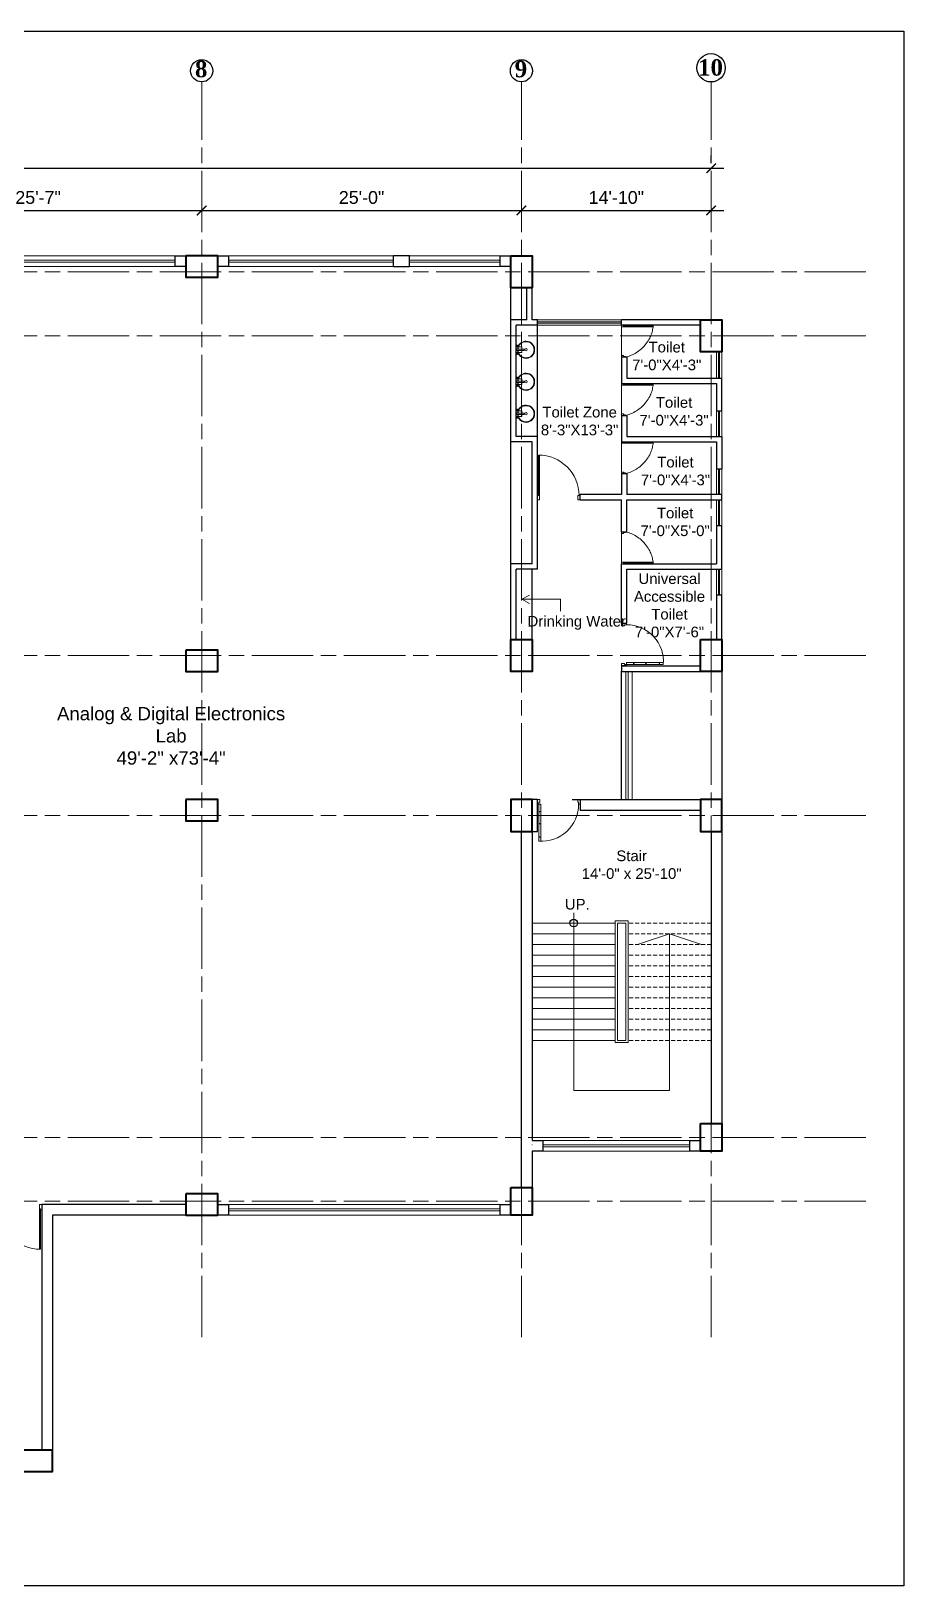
# Model space of a CAD drawing. Header units: inches. Extents: x -12 to 20935469, y -1604 to 24729220.
# Drawn here: x 20905687 to 20906506, y 24721123 to 24722582 of the extents above; entities that cross this region are included whole.
import ezdxf

# ---------------------------------------------------------------- set-up
doc = ezdxf.new("R2010")
doc.units = ezdxf.units.IN
doc.header["$LTSCALE"] = 0.03
doc.header["$MEASUREMENT"] = 0
doc.header["$PDMODE"] = 32
doc.header["$PDSIZE"] = 15
doc.linetypes.add('ACAD_ISO08W100', pattern=[36, 24, -3, 6, -3])
doc.linetypes.add('DASHED2', pattern=[0.375, 0.25, -0.125])
for name, color, linetype, lineweight in [('column', 1, 'Continuous', 40), ('Dim Line', 252, 'Continuous', 13), ('Door', 7, 'Continuous', 18), ('Gas', 21, 'Continuous', 5), ('Glass Line', 252, 'Continuous', 9), ('Grid Line', 252, 'Continuous', 18), ('Main Wall', 7, 'Continuous', 30), ('RAIL', 23, 'Continuous', 13), ('STAIR', 46, 'Continuous', 15), ('TOILET FIXTURE', 142, 'Continuous', 5), ('wind.', 150, 'Continuous', 20)]:
    doc.layers.add(name, color=color, linetype=linetype, lineweight=lineweight)
doc.layers.add('TEXT', color=7, linetype='Continuous')
doc.styles.add('2', font='swisscl.ttf')
doc.styles.add('RomanS', font='arial.ttf', dxfattribs={"height": 12})
doc.styles.get("Standard").update_dxf_attribs({"font": 'timesbd.ttf'})
doc.dimstyles.new('Aec_Arch_I', dxfattribs={"dimscale": 96, "dimtxt": 12, "dimasz": 0.09375, "dimexe": 0.125, "dimexo": 0.125, "dimgap": 0.0625, "dimtad": 1, "dimdec": 0, "dimzin": 3, "dimdsep": 46, "dimlunit": 4, "dimtxsty": 'RomanS', "dimblk1": 'ARCHTICK', "dimblk2": 'ARCHTICK', "dimsah": 1, "dimcen": 0.09375, "dimdle": 0.125, "dimadec": 0, "dimazin": 0, "dimtfac": 0.75, "dimtdec": 0, "dimtmove": 2, "dimatfit": 3, "dimldrblk": 'ARCHTICK', "dimfxl": 1, "dimfrac": 1, "dimtolj": 1, "dimtzin": 0, "dimarcsym": 0})

# ---------------------------------------------------------------- blocks, each defined once
blk = doc.blocks.new('Door_45')
at = {"layer": 'Door'}
for p, q in [((1.5, 5), (1.5, 44)), ((1.5, 40), (2.2, 40)), ((2.2, 40), (2.2, 39.5)), ((2.2, 39.5), (2.7, 39.5)), ((2.7, 39.5), (2.7, 40)), ((2.7, 40), (3.5, 40)), ((3.5, 44), (3.5, 5)), ((1.5, 25.8), (2.2, 25.8)), ((2.2, 25.8), (2.2, 25.3)), ((2.2, 25.3), (2.7, 25.3)), ((2.7, 25.8), (3.5, 25.8)), ((2.7, 25.3), (2.7, 25.8)), ((0, 0), (0, 5)), ((0, 5), (1.5, 5)), ((1.5, 12.6), (2.2, 12.6)), ((3.5, 5), (1.5, 5)), ((1.5, 5), (1.5, 3)), ((1.5, 3), (2.5, 3)), ((2.2, 12.6), (2.2, 13.1)), ((2.2, 13.1), (2.7, 13.1)), ((2.5, 3), (2.5, 0)), ((2.7, 13.1), (2.7, 12.6)), ((2.7, 12.6), (3.5, 12.6)), ((42.5, 3), (42.5, 0)), ((43.5, 3), (42.5, 3)), ((45, 5), (43.5, 5)), ((43.5, 5), (43.5, 3)), ((45, 0), (45, 5)), ((2.5, 0), (0, 0)), ((42.5, 0), (45, 0))]:
    blk.add_line(p, q, dxfattribs=at)
blk.add_arc((4.7, 5.3), 38.8, 359.6233, 94.6685, dxfattribs=at)
blk = doc.blocks.new('_ArchTick')
at = {"color": 0, "linetype": 'ByBlock', "lineweight": 35, "const_width": 0.15}
blk.add_lwpolyline([(-0.5, -0.5), (0.5, 0.5)], dxfattribs=at)
blk = doc.blocks.new('*D23')
at = {"layer": 'Defpoints', "color": 0, "transparency": 16777216}
for p in [(20832166.8, 24724578.2), (20832473.8, 24724578.2), (20832473.8, 24724578.2)]:
    blk.add_point(p, dxfattribs=at)
at = {"layer": 'Dim Line', "color": 0, "lineweight": -2, "transparency": 16777216}
for p, q in [((20832154.8, 24724578.2), (20832485.8, 24724578.2)), ((20832166.8, 24724566.2), (20832166.8, 24724566.2)), ((20832473.8, 24724566.2), (20832473.8, 24724566.2))]:
    blk.add_line(p, q, dxfattribs=at)
at = {"layer": 'Dim Line', "color": 0, "lineweight": -2, "transparency": 16777216, "xscale": 9, "yscale": 9, "zscale": 9, "rotation": 180}
blk.add_blockref('_ArchTick', (20832166.8, 24724578.2), dxfattribs=at)
at = {"layer": 'Dim Line', "color": 0, "lineweight": -2, "transparency": 16777216, "xscale": 9, "yscale": 9, "zscale": 9}
blk.add_blockref('_ArchTick', (20832473.8, 24724578.2), dxfattribs=at)
at = {"layer": 'Dim Line', "color": 0, "transparency": 16777216, "insert": (20832320.3, 24724590.3), "char_height": 12, "attachment_point": 5, "style": 'RomanS'}
blk.add_mtext('\\A1;25\'-7"', dxfattribs=at)
blk = doc.blocks.new('*D10')
at = {"layer": 'Defpoints', "color": 0, "transparency": 16777216}
for p in [(20832473.8, 24724578.2), (20832773.8, 24724578.2), (20832773.8, 24724578.2)]:
    blk.add_point(p, dxfattribs=at)
at = {"layer": 'Dim Line', "color": 0, "lineweight": -2, "transparency": 16777216}
blk.add_line((20832461.8, 24724578.2), (20832785.8, 24724578.2), dxfattribs=at)
at = {"layer": 'Dim Line', "color": 0, "lineweight": -2, "transparency": 16777216, "xscale": 9, "yscale": 9, "zscale": 9, "rotation": 180}
blk.add_blockref('_ArchTick', (20832473.8, 24724578.2), dxfattribs=at)
at = {"layer": 'Dim Line', "color": 0, "lineweight": -2, "transparency": 16777216, "xscale": 9, "yscale": 9, "zscale": 9}
blk.add_blockref('_ArchTick', (20832773.8, 24724578.2), dxfattribs=at)
at = {"layer": 'Dim Line', "color": 0, "transparency": 16777216, "insert": (20832623.8, 24724590.3), "char_height": 12, "attachment_point": 5, "style": 'RomanS'}
blk.add_mtext('\\A1;25\'-0"', dxfattribs=at)
blk = doc.blocks.new('*D11')
at = {"layer": 'Defpoints', "color": 0, "transparency": 16777216}
for p in [(20832773.8, 24724578.2), (20832951.8, 24724578.2), (20832951.8, 24724578.2)]:
    blk.add_point(p, dxfattribs=at)
at = {"layer": 'Dim Line', "color": 0, "lineweight": -2, "transparency": 16777216}
for p, q in [((20832761.8, 24724578.2), (20832963.8, 24724578.2)), ((20832951.8, 24724566.2), (20832951.8, 24724566.2))]:
    blk.add_line(p, q, dxfattribs=at)
at = {"layer": 'Dim Line', "color": 0, "lineweight": -2, "transparency": 16777216, "xscale": 9, "yscale": 9, "zscale": 9, "rotation": 180}
blk.add_blockref('_ArchTick', (20832773.8, 24724578.2), dxfattribs=at)
at = {"layer": 'Dim Line', "color": 0, "lineweight": -2, "transparency": 16777216, "xscale": 9, "yscale": 9, "zscale": 9}
blk.add_blockref('_ArchTick', (20832951.8, 24724578.2), dxfattribs=at)
at = {"layer": 'Dim Line', "color": 0, "transparency": 16777216, "insert": (20832862.8, 24724590.3), "char_height": 12, "attachment_point": 5, "style": 'RomanS'}
blk.add_mtext('\\A1;14\'-10"', dxfattribs=at)
blk = doc.blocks.new('*D13')
at = {"layer": 'Defpoints', "color": 0, "transparency": 16777216}
for p in [(20830948.3, 24724610.7), (20832951.8, 24724617.8), (20832951.8, 24724610.7)]:
    blk.add_point(p, dxfattribs=at)
at = {"layer": 'Dim Line', "color": 0, "lineweight": -2, "transparency": 16777216}
for p, q in [((20830948.3, 24724622.7), (20830948.3, 24724629.8)), ((20832951.8, 24724622.7), (20832951.8, 24724629.8)), ((20830936.3, 24724617.8), (20832963.8, 24724617.8))]:
    blk.add_line(p, q, dxfattribs=at)
at = {"layer": 'Dim Line', "color": 0, "lineweight": -2, "transparency": 16777216, "xscale": 9, "yscale": 9, "zscale": 9, "rotation": 180}
blk.add_blockref('_ArchTick', (20830948.3, 24724617.8), dxfattribs=at)
at = {"layer": 'Dim Line', "color": 0, "lineweight": -2, "transparency": 16777216, "xscale": 9, "yscale": 9, "zscale": 9}
blk.add_blockref('_ArchTick', (20832951.8, 24724617.8), dxfattribs=at)
at = {"layer": 'Dim Line', "color": 0, "transparency": 16777216, "insert": (20831950, 24724629.9), "char_height": 12, "attachment_point": 5, "style": 'RomanS'}
blk.add_mtext('\\A1;166\'-11"', dxfattribs=at)
blk = doc.blocks.new('sssss-flat-876')
at = {"layer": 'Door', "linetype": 'Continuous', "ltscale": 3}
blk.add_line((3666.5, 84027.2), (3666.5, 84055.7), dxfattribs=at)
at = {"layer": 'Door', "linetype": 'Continuous', "ltscale": 3, "extrusion": (-7.21527e-09, -3.35624e-18, 1), "elevation": 0}
for points in [[(3666.5, 84057.2), (3666.5, 84055.7), (3668.4, 84055.7), (3668.4, 84056.5), (3670.2, 84056.5), (3670.2, 84057.2)], [(3668.4, 84055.7), (3696.2, 84055.7), (3696.2, 84056.5), (3668.4, 84056.5)]]:
    blk.add_lwpolyline(points, close=True, dxfattribs=at)
at = {"layer": 'Door', "linetype": 'Continuous', "ltscale": 3, "flags": 128}
blk.add_lwpolyline([(3670.2, 84027.2, 0.04096), (3675.5, 84028.9, 0.082496), (3684.9, 84034.8, 0.052187), (3689.7, 84040, 0.043988), (3692.9, 84045, 0.036571), (3694.8, 84049.6, 0.034751), (3695.9, 84054.2, 0.011435), (3696.2, 84055.7)], format="xyb", dxfattribs=at)
at = {"layer": 'Door', "linetype": 'Continuous', "ltscale": 3}
blk.add_lwpolyline([(3666.5, 84027.2), (3666.5, 84028.7), (3668.4, 84028.7), (3668.4, 84027.9), (3670.2, 84027.9), (3670.2, 84027.2)], close=True, dxfattribs=at)
blk = doc.blocks.new('7-flat-72')
at = {"layer": 'Glass Line', "color": 8, "ltscale": 20}
for p, q in [((-64478.7, 376960.5), (-64480.3, 376960.5)), ((-64480.3, 376959.5), (-64480.3, 376960.5)), ((-64480.3, 376959.5), (-64480.3, 376960.5)), ((-64478.7, 376959.5), (-64480.3, 376959.5)), ((-64480.3, 376959.1), (-64480.3, 376959.4)), ((-64478.7, 376959.4), (-64480.3, 376959.4)), ((-64478.7, 376959.1), (-64480.3, 376959.1)), ((-64480.2, 376959.4), (-64480.2, 376959.5)), ((-64480.1, 376959.5), (-64480.1, 376960.5)), ((-64479.9, 376959.5), (-64479.9, 376960.5)), ((-64479.5, 376959.5), (-64479.5, 376960.5)), ((-64479.1, 376959.5), (-64479.1, 376960.5)), ((-64478.9, 376959.5), (-64478.9, 376960.5)), ((-64478.9, 376959.4), (-64478.9, 376959.5)), ((-64478.8, 376959.5), (-64478.8, 376960.5)), ((-64478.7, 376959.5), (-64478.7, 376960.5)), ((-64478.7, 376959.1), (-64478.7, 376959.4)), ((-64475.1, 376959.4), (-64476.9, 376959.4)), ((-64476.9, 376959.1), (-64476.9, 376959.4)), ((-64475.1, 376959.1), (-64476.9, 376959.1)), ((-64476.6, 376959.4), (-64476.6, 376966.6)), ((-64475.5, 376966.6), (-64476.6, 376966.6)), ((-64475.5, 376959.4), (-64475.5, 376966.6)), ((-64475.1, 376959.1), (-64475.1, 376959.4)), ((-64473.3, 376960.5), (-64471.7, 376960.5)), ((-64473.3, 376959.5), (-64473.3, 376960.5)), ((-64473.3, 376959.5), (-64473.3, 376960.5)), ((-64473.3, 376959.5), (-64471.7, 376959.5)), ((-64473.3, 376959.1), (-64473.3, 376959.4)), ((-64473.3, 376959.4), (-64471.7, 376959.4)), ((-64473.3, 376959.1), (-64471.7, 376959.1)), ((-64473.1, 376959.5), (-64473.1, 376960.5)), ((-64473.1, 376959.4), (-64473.1, 376959.5)), ((-64472.9, 376959.5), (-64472.9, 376960.5)), ((-64472.5, 376959.5), (-64472.5, 376960.5)), ((-64472.1, 376959.5), (-64472.1, 376960.5)), ((-64471.9, 376959.5), (-64471.9, 376960.5)), ((-64471.9, 376959.4), (-64471.9, 376959.5)), ((-64471.8, 376959.5), (-64471.8, 376960.5)), ((-64471.7, 376959.5), (-64471.7, 376960.5)), ((-64471.7, 376959.1), (-64471.7, 376959.4))]:
    blk.add_line(p, q, dxfattribs=at)
blk.add_circle((-64476, 376968.4, 0), 1.08, dxfattribs=at)
for radius, start, end in [(8.1, 273.8334, 266.1883), (7.55, 274.115, 265.9068)]:
    blk.add_arc((-64476, 376968.4, 0), radius, start, end, dxfattribs=at)
blk = doc.blocks.new('SFSFSFS-flat-72')
at = {"layer": 'TOILET FIXTURE', "ltscale": 0.2}
blk.add_lwpolyline([(-3918.5, -3608.1), (-3918.5, -3602.7), (-3923.9, -3602.7), (-3923.9, -3608.1)], close=True, dxfattribs=at)
at = {"layer": 'TOILET FIXTURE', "ltscale": 20}
blk.add_blockref('7-flat-72', (60554.8, -380567.2), dxfattribs=at)
blk = doc.blocks.new('$D40')
at = {"layer": 'Door'}
for p, q in [((1, 4), (1, 42)), ((2, 0), (2, 42)), ((1, 5), (0, 5)), ((2, 0), (0, 0)), ((2, 4), (1, 4)), ((39, 4), (38, 4)), ((38, 4), (38, 0)), ((40, 0), (38, 0)), ((40, 5), (39, 5)), ((39, 5), (39, 4))]:
    blk.add_line(p, q, dxfattribs=at)
blk.add_arc((1, 4), 38, 0, 90, dxfattribs=at)
blk = doc.blocks.new('fff')
at = {"layer": 'Grid Line', "color": 252, "linetype": 'ACAD_ISO08W100', "lineweight": 9, "ltscale": 80, "true_color": 0x939598}
for p, q in [((20832473.8, 24723521.1), (20832473.8, 24724698.8)), ((20832773.8, 24723521.1), (20832773.8, 24724698.8)), ((20832951.8, 24723521.1), (20832951.8, 24724698.8)), ((20833096.9, 24724520.6), (20830726.1, 24724520.6)), ((20833096.9, 24724460.6), (20830726.1, 24724460.6)), ((20833096.9, 24724160.7), (20830726.1, 24724160.7)), ((20833096.9, 24724010.7), (20830726.1, 24724010.7)), ((20833096.9, 24723708.7), (20830726.1, 24723708.7)), ((20833096.9, 24723648.8), (20830726.1, 24723648.8))]:
    blk.add_line(p, q, dxfattribs=at)
at = {"layer": 'Dim Line'}
for base, p1, p2, picture, middle in [((20832951.7523, 24724617.8128), (20830948.3088, 24724610.7482), (20832951.7523, 24724610.7482), '*D13', (20831950.0306, 24724629.9397)), ((20832473.8, 24724578.2), (20832166.8, 24724578.2), (20832473.8, 24724578.2), '*D23', (20832320.3, 24724590.3)), ((20832773.8, 24724578.2), (20832473.8, 24724578.2), (20832773.8, 24724578.2), '*D10', (20832623.8, 24724590.3)), ((20832951.8, 24724578.2), (20832773.8, 24724578.2), (20832951.8, 24724578.2), '*D11', (20832862.8, 24724590.3))]:
    dim = blk.add_linear_dim(base=base, p1=p1, p2=p2, dimstyle='Aec_Arch_I', dxfattribs=at)
    dim.commit()
    dim.dimension.update_dxf_attribs({"geometry": picture, "text_midpoint": middle})

msp = doc.modelspace()

# ---------------------------------------------------------------- linework, layer by layer
for p, q in [((20906136.9, 24722310.9), (20906136.9, 24722340.9)), ((20906161.9, 24722201.6), (20906161.9, 24722305.9)), ((20906136.9, 24722082), (20906136.9, 24722196.6)), ((20906156.9, 24722011), (20906156.9, 24722077)), ((20906245.9, 24721986.2), (20906240.9, 24721986.2)), ((20906240.9, 24721861), (20906240.9, 24721981.2)), ((20906194.6, 24721861), (20906296.8, 24721861))]:
    msp.add_line(p, q)
msp.add_lwpolyline([(20906334.8, 24721981), (20906334.8, 24721861)])
msp.add_circle((20906195.9, 24721745), 3.61)
at = {"layer": 'column', "lineweight": 40, "ltscale": 20}
for points in [[(20905831.9, 24722370.9), (20905831.9, 24722350.9), (20905861.9, 24722350.9), (20905861.9, 24722370.9)], [(20906136.9, 24722370.9), (20906156.9, 24722370.9), (20906156.9, 24722340.9), (20906136.9, 24722340.9)], [(20906314.8, 24722310.9), (20906334.8, 24722310.9), (20906334.8, 24722280.9), (20906314.8, 24722280.9)], [(20905831.9, 24722001), (20905831.9, 24721981), (20905861.9, 24721981), (20905861.9, 24722001)], [(20906136.9, 24722011), (20906156.9, 24722011), (20906156.9, 24721981), (20906136.9, 24721981)], [(20906314.8, 24722011), (20906334.8, 24722011), (20906334.8, 24721981), (20906314.8, 24721981)], [(20905831.9, 24721861), (20905831.9, 24721841), (20905861.9, 24721841), (20905861.9, 24721861)], [(20906156.9, 24721861), (20906136.9, 24721861), (20906136.9, 24721831), (20906156.9, 24721831)], [(20906334.8, 24721861), (20906314.8, 24721861), (20906314.8, 24721831), (20906334.8, 24721831)], [(20906314.8, 24721557), (20906334.8, 24721557), (20906334.8, 24721531), (20906314.8, 24721531)], [(20905831.9, 24721491), (20905831.9, 24721471), (20905861.9, 24721471), (20905861.9, 24721491)], [(20906136.9, 24721497), (20906156.9, 24721497), (20906156.9, 24721471), (20906136.9, 24721471)], [(20905676.8, 24721250.5), (20905676.8, 24721230.5), (20905706.8, 24721230.5), (20905706.8, 24721250.5)]]:
    msp.add_lwpolyline(points, close=True, dxfattribs=at)
at = {"layer": 'Defpoints'}
msp.add_lwpolyline([(20904066.9, 24722581.7), (20906505.7, 24722581.7), (20906505.7, 24721123.2), (20904066.9, 24721123.2)], close=True, dxfattribs=at)
at = {"layer": 'Gas', "color": 0, "lineweight": 5}
for points in [[(20906234.9, 24721747), (20906246.9, 24721747), (20906246.9, 24721633), (20906234.9, 24721633)], [(20906236.9, 24721745), (20906244.9, 24721745), (20906244.9, 24721635), (20906236.9, 24721635)]]:
    msp.add_lwpolyline(points, close=True, dxfattribs=at)
at = {"layer": 'Main Wall', "lineweight": 30}
msp.add_line((20905871.9, 24722370.9), (20905871.9, 24722360.9), dxfattribs=at)
at = {"layer": 'Main Wall'}
for p, q in [((20906026.9, 24722360.9), (20906026.9, 24722370.9)), ((20906041.9, 24722370.9), (20906026.9, 24722370.9)), ((20906041.9, 24722360.9), (20906041.9, 24722370.9)), ((20906026.9, 24722360.9), (20906041.9, 24722360.9)), ((20906151.9, 24722310.9), (20906151.9, 24722340.9)), ((20906156.9, 24722310.9), (20906156.9, 24722340.9)), ((20906136.9, 24722196.6), (20906136.9, 24722310.9)), ((20906151.9, 24722310.9), (20906136.9, 24722310.9)), ((20906161.9, 24722310.9), (20906156.9, 24722310.9)), ((20906161.9, 24722305.9), (20906161.9, 24722310.9)), ((20906314.8, 24722310.9), (20906240.9, 24722310.9)), ((20906240.9, 24722305.9), (20906240.9, 24722310.9)), ((20906141.9, 24722201.6), (20906141.9, 24722305.9)), ((20906161.9, 24722305.9), (20906141.9, 24722305.9)), ((20906314.8, 24722305.9), (20906240.9, 24722305.9)), ((20906245.9, 24722275.9), (20906240.9, 24722275.9)), ((20906240.9, 24722251.2), (20906329.8, 24722251.2)), ((20906334.8, 24722225.6), (20906334.8, 24722256.2)), ((20906240.9, 24722221.2), (20906245.9, 24722221.2)), ((20906329.8, 24722225.6), (20906334.8, 24722225.6)), ((20906156.9, 24722196.6), (20906136.9, 24722196.6)), ((20906161.9, 24722201.6), (20906141.9, 24722201.6)), ((20906156.9, 24722082), (20906156.9, 24722196.6)), ((20906161.9, 24722147), (20906161.9, 24722201.6)), ((20906240.9, 24722196.6), (20906329.8, 24722196.6)), ((20906240.9, 24722166.6), (20906245.9, 24722166.6)), ((20906329.8, 24722171), (20906334.8, 24722171)), ((20906161.9, 24722077), (20906161.9, 24722147)), ((20906201.9, 24722142), (20906201.9, 24722147)), ((20906201.9, 24722142), (20906240.9, 24722142)), ((20906240.9, 24722112), (20906240.9, 24722142)), ((20906245.9, 24722112), (20906245.9, 24722142)), ((20906329.8, 24722118), (20906334.8, 24722118)), ((20906334.8, 24722077), (20906334.8, 24722118)), ((20906240.9, 24722112), (20906245.9, 24722112)), ((20906136.9, 24722011), (20906136.9, 24722082)), ((20906156.9, 24722082), (20906136.9, 24722082)), ((20906141.9, 24722011), (20906141.9, 24722077)), ((20906161.9, 24722077), (20906141.9, 24722077)), ((20906240.9, 24722026.2), (20906240.9, 24722082)), ((20906240.9, 24722082), (20906329.8, 24722082)), ((20906245.9, 24722026.2), (20906245.9, 24722077)), ((20906245.9, 24722077), (20906334.8, 24722077)), ((20906329.8, 24722053), (20906329.8, 24722011)), ((20906329.8, 24722053), (20906334.8, 24722053)), ((20906334.8, 24722011), (20906334.8, 24722053)), ((20906240.9, 24722026.2), (20906245.9, 24722026.2)), ((20906240.9, 24721986.2), (20906314.8, 24721986.2)), ((20906240.9, 24721986.2), (20906240.9, 24721981.1)), ((20906240.9, 24721981.1), (20906314.8, 24721981.1)), ((20906146.9, 24721861), (20906156.9, 24721861)), ((20906161.9, 24721861), (20906156.9, 24721861)), ((20906161.9, 24721831), (20906161.9, 24721861)), ((20906201.9, 24721861), (20906314.8, 24721861)), ((20906201.9, 24721861), (20906201.9, 24721851)), ((20906201.9, 24721851), (20906314.8, 24721851)), ((20906146.9, 24721497), (20906146.9, 24721831)), ((20906156.9, 24721831), (20906161.9, 24721831)), ((20906324.8, 24721831), (20906324.8, 24721557)), ((20906334.8, 24721831), (20906334.8, 24721557)), ((20905831.9, 24721481), (20905696.8, 24721481)), ((20905696.8, 24721481), (20905696.8, 24721250.5)), ((20905831.9, 24721471), (20905706.8, 24721471)), ((20905706.8, 24721471), (20905706.8, 24721250.5))]:
    msp.add_line(p, q, dxfattribs=at)
at = {"layer": 'Main Wall', "lineweight": 30}
for points in [[(20905821.9, 24722370.9), (20905831.9, 24722370.9), (20905831.9, 24722360.9), (20905821.9, 24722360.9)], [(20905861.9, 24722370.9), (20905871.9, 24722370.9), (20905871.9, 24722360.9), (20905861.9, 24722360.9)], [(20906126.9, 24722370.9), (20906136.9, 24722370.9), (20906136.9, 24722360.9), (20906126.9, 24722360.9)], [(20905861.9, 24721481), (20905871.9, 24721481), (20905871.9, 24721471), (20905861.9, 24721471)], [(20906126.9, 24721481), (20906136.9, 24721481), (20906136.9, 24721471), (20906126.9, 24721471)]]:
    msp.add_lwpolyline(points, close=True, dxfattribs=at)
at = {"layer": 'Main Wall'}
for points in [[(20906240.9, 24722275.9), (20906240.9, 24722251.2)], [(20906245.9, 24722275.9), (20906245.9, 24722256.2), (20906334.8, 24722256.2)], [(20906329.8, 24722251.2), (20906329.8, 24722225.6)], [(20906240.9, 24722221.2), (20906240.9, 24722196.6)], [(20906245.9, 24722221.2), (20906245.9, 24722201.6), (20906334.8, 24722201.6), (20906334.8, 24722171)], [(20906329.8, 24722196.6), (20906329.8, 24722171)], [(20906240.9, 24722166.6), (20906240.9, 24722147)], [(20906245.9, 24722166.6), (20906245.9, 24722147)], [(20906240.9, 24722147), (20906201.9, 24722147)], [(20906245.9, 24722142), (20906334.8, 24722142), (20906334.8, 24722147), (20906245.9, 24722147)], [(20906329.8, 24722118), (20906329.8, 24722082)], [(20906156.9, 24721831), (20906156.9, 24721541), (20906166.9, 24721541), (20906166.9, 24721531), (20906156.9, 24721531), (20906156.9, 24721497)]]:
    msp.add_lwpolyline(points, dxfattribs=at)
msp.add_lwpolyline([(20906304.8, 24721541), (20906314.8, 24721541), (20906314.8, 24721531), (20906304.8, 24721531)], close=True, dxfattribs=at)
at = {"layer": 'RAIL', "lineweight": 9}
for p, q in [((20906195.9, 24721754.7), (20906195.9, 24721588)), ((20906156.9, 24721725), (20906234.9, 24721725)), ((20906255.9, 24721725), (20906285.9, 24721735)), ((20906285.9, 24721588), (20906285.9, 24721735)), ((20906285.9, 24721735), (20906315.9, 24721725)), ((20906195.9, 24721588), (20906285.9, 24721588))]:
    msp.add_line(p, q, dxfattribs=at)
at = {"layer": 'STAIR', "color": 253, "lineweight": 5}
for p, q in [((20906147.3, 24722048.7), (20906154.6, 24722052.7)), ((20906147.3, 24722048.7), (20906183.5, 24722048.7)), ((20906147.3, 24722048.7), (20906154.6, 24722044.7)), ((20906183.5, 24722048.7), (20906183.5, 24722037.5))]:
    msp.add_line(p, q, dxfattribs=at)
at = {"layer": 'STAIR', "color": 32, "lineweight": 5}
for p, q in [((20906234.9, 24721745), (20906156.9, 24721745)), ((20906234.9, 24721735), (20906156.9, 24721735)), ((20906216.9, 24721725), (20906156.9, 24721725)), ((20906234.9, 24721715), (20906156.9, 24721715)), ((20906234.9, 24721705), (20906156.9, 24721705)), ((20906234.9, 24721695), (20906156.9, 24721695)), ((20906234.9, 24721685), (20906156.9, 24721685)), ((20906234.9, 24721675), (20906156.9, 24721675)), ((20906234.9, 24721665), (20906156.9, 24721665)), ((20906234.9, 24721655), (20906156.9, 24721655)), ((20906234.9, 24721645), (20906156.9, 24721645)), ((20906234.9, 24721635), (20906156.9, 24721635))]:
    msp.add_line(p, q, dxfattribs=at)
at = {"layer": 'STAIR', "color": 32, "linetype": 'DASHED2', "lineweight": 5, "ltscale": 500}
for p, q in [((20906324.8, 24721745), (20906246.9, 24721745)), ((20906324.8, 24721735), (20906246.9, 24721735)), ((20906324.8, 24721725), (20906246.9, 24721725)), ((20906324.8, 24721715), (20906246.9, 24721715)), ((20906324.8, 24721705), (20906246.9, 24721705)), ((20906324.8, 24721695), (20906246.9, 24721695)), ((20906324.8, 24721685), (20906246.9, 24721685)), ((20906324.8, 24721675), (20906246.9, 24721675)), ((20906324.8, 24721665), (20906246.9, 24721665)), ((20906324.8, 24721655), (20906246.9, 24721655)), ((20906324.8, 24721645), (20906246.9, 24721645)), ((20906324.8, 24721635), (20906246.9, 24721635))]:
    msp.add_line(p, q, dxfattribs=at)
at = {"layer": 'TEXT'}
for centre, radius in [((20905846.9, 24722544.5), 10.4), ((20906146.9, 24722544.5), 10.4), ((20906324.8, 24722547.3), 13.3)]:
    msp.add_circle(centre, radius, dxfattribs=at)
at = {"layer": 'wind.', "lineweight": 5}
for p, q in [((20905546.9, 24722370.9), (20905821.9, 24722370.9)), ((20905546.9, 24722366.9), (20905821.9, 24722366.9)), ((20905546.9, 24722364.9), (20905821.9, 24722364.9)), ((20905871.9, 24722370.9), (20906026.9, 24722370.9)), ((20905871.9, 24722366.9), (20906026.9, 24722366.9)), ((20905871.9, 24722364.9), (20906026.9, 24722364.9)), ((20906041.9, 24722370.9), (20906126.9, 24722370.9)), ((20906041.9, 24722366.9), (20906126.9, 24722366.9)), ((20906041.9, 24722364.9), (20906126.9, 24722364.9)), ((20905546.9, 24722360.9), (20905821.9, 24722360.9)), ((20905871.9, 24722360.9), (20906026.9, 24722360.9)), ((20906041.9, 24722360.9), (20906126.9, 24722361)), ((20906240.9, 24722310.9), (20906161.9, 24722310.9)), ((20906240.9, 24722308.9), (20906161.9, 24722308.9)), ((20906240.9, 24722307.9), (20906161.9, 24722307.9)), ((20906240.9, 24722305.9), (20906161.9, 24722305.9)), ((20906329.8, 24722256.2), (20906329.8, 24722280.9)), ((20906331.8, 24722256.2), (20906331.8, 24722280.9)), ((20906332.8, 24722256.2), (20906332.8, 24722280.9)), ((20906334.8, 24722256.2), (20906334.8, 24722280.9)), ((20906329.8, 24722201.6), (20906329.8, 24722225.6)), ((20906331.8, 24722201.6), (20906331.8, 24722225.6)), ((20906332.8, 24722201.6), (20906332.8, 24722225.6)), ((20906334.8, 24722201.6), (20906334.8, 24722225.6)), ((20906329.8, 24722147), (20906329.8, 24722171)), ((20906331.8, 24722147), (20906331.8, 24722171)), ((20906332.8, 24722147), (20906332.8, 24722171)), ((20906334.8, 24722147), (20906334.8, 24722171)), ((20906329.8, 24722118), (20906329.8, 24722142)), ((20906331.8, 24722118), (20906331.8, 24722142)), ((20906332.8, 24722118), (20906332.8, 24722142)), ((20906334.8, 24722118), (20906334.8, 24722142)), ((20906329.8, 24722053), (20906329.8, 24722077)), ((20906331.8, 24722053), (20906331.8, 24722077)), ((20906332.8, 24722053), (20906332.8, 24722077)), ((20906334.8, 24722053), (20906334.8, 24722077)), ((20906244.9, 24721861), (20906244.9, 24721981.2)), ((20906246.9, 24721861), (20906246.9, 24721981.2)), ((20906250.9, 24721861), (20906250.9, 24721981.2)), ((20906304.8, 24721541), (20906166.9, 24721541)), ((20906304.8, 24721537), (20906166.9, 24721537)), ((20906304.8, 24721535), (20906166.9, 24721535)), ((20906304.8, 24721531), (20906166.9, 24721531)), ((20906126.9, 24721481), (20905871.9, 24721481)), ((20906126.9, 24721477), (20905871.9, 24721477)), ((20906126.9, 24721475), (20905871.9, 24721475)), ((20906126.9, 24721471), (20905871.9, 24721471))]:
    msp.add_line(p, q, dxfattribs=at)
at = {"layer": 'wind.'}
msp.add_line((20906156.9, 24721537), (20906156.8, 24721537), dxfattribs=at)
msp.add_line((20906156.9, 24721537), (20906156.8, 24721537), dxfattribs=at)

# ---------------------------------------------------------------- block references
msp.add_blockref('fff', (73373.1, -2164.7))
at = {"layer": 'Door', "ltscale": 20}
for p in [(20902574.3, 24638248.7), (20902574.3, 24638194), (20902574.3, 24638139.4)]:
    msp.add_blockref('sssss-flat-876', p, dxfattribs=at)
at = {"layer": 'Door'}
msp.add_blockref('$D40', (20906161.9, 24722142), dxfattribs=at)
at = {"layer": 'Door', "ltscale": 20, "xscale": -1, "rotation": 180}
msp.add_blockref('sssss-flat-876', (20902574.3, 24806139.2), dxfattribs=at)
at = {"layer": 'Door', "color": 250, "ltscale": 20, "xscale": -0.8888888888759539, "yscale": 0.8888888888759539, "zscale": 0.8888888888759539}
for p, rotation in [((20906240.9, 24721986.2), 270), ((20906161.9, 24721861), 180)]:
    msp.add_blockref('Door_45', p, dxfattribs=dict(at, rotation=rotation))
at = {"layer": 'Door', "rotation": 180}
msp.add_blockref('$D40', (20905696.8, 24721481), dxfattribs=at)
at = {"layer": 'TOILET FIXTURE', "ltscale": 20, "xscale": -1, "rotation": 270}
for p in [(20909750, 24726204), (20909750, 24726174), (20909750, 24726144)]:
    msp.add_blockref('SFSFSFS-flat-72', p, dxfattribs=at)

# ---------------------------------------------------------------- texts
at = {"layer": 'TEXT', "char_height": 15.44, "width": 227.458, "attachment_point": 8, "rotation": 0}
for s, insert in [('\\A1;10', (20906324.3, 24722539.7)), ('\\A1;8', (20905846.4, 24722538.2)), ('\\A1;9', (20906146.4, 24722538.2))]:
    msp.add_mtext(s, dxfattribs=dict(at, insert=insert))
at = {"layer": 'TEXT', "color": 30, "lineweight": 5, "ltscale": 20, "attachment_point": 2, "style": '2'}
for s, width, gutter_width, insert, char_height in [('{\\fArial|b0|i0|c0|p34;\\C0;Toilet \\P7\'-0"X4\'-3"}', 104.76, 0.5, (20906283.2, 24722290.3), 10), ('{\\fArial|b0|i0|c0|p34;\\C0;Toilet \\P7\'-0"X4\'-3"}', 104.76, 0.5, (20906290.1, 24722238.4), 10), ('{\\fArial|b0|i0|c0|p34;\\C0;Toilet Zone\\P8\'-3"X13\'-3"}', 104.76, 0.5, (20906201.5, 24722229.3), 10), ('{\\fArial|b0|i0|c0|p34;\\C0;Toilet \\P7\'-0"X4\'-3"}', 104.76, 0.5, (20906291.4, 24722182.4), 10), ('{\\fArial|b0|i0|c0|p34;\\C0;Toilet \\P7\'-0"X5\'-0"}', 104.76, 0.5, (20906291.1, 24722134.7), 10), ('{\\fArial|b0|i0|c0|p34;\\C0;Universal Accessible Toilet\\P7\'-0"X7\'-6"}', 88.036, 0.35, (20906285.8, 24722073.1), 10), ('\\pxsm1;{\\fArial|b0|i0|c0|p34;\\C0;Drinking Water }', 88.563, 0.282, (20906198.8, 24722033.2), 10), ('\\pxsm1;{\\fArial|b0|i0|c0|p34;\\C0;Analog & Digital Electronics\\PLab\\P49\'-2" x73\'-4" }', 259.192, 0.75, (20905818.2, 24721947.7), 12.476), ('\\pxsm1;{\\fArial|b0|i0|c0|p34;\\C0;Stair\\P14\'-0" x 25\'-10"  }', 114.807, 0.282, (20906250.3, 24721813.1), 10), ('{\\fArial|b0|i0|c0|p34;\\C0;UP.}', 104.76, 0.5, (20906199.3, 24721767.7), 10)]:
    msp.add_mtext_dynamic_manual_height_columns(s, width=width, gutter_width=gutter_width, heights=[0], dxfattribs=dict(at, insert=insert, char_height=char_height))

doc.saveas('drawing.dxf')
